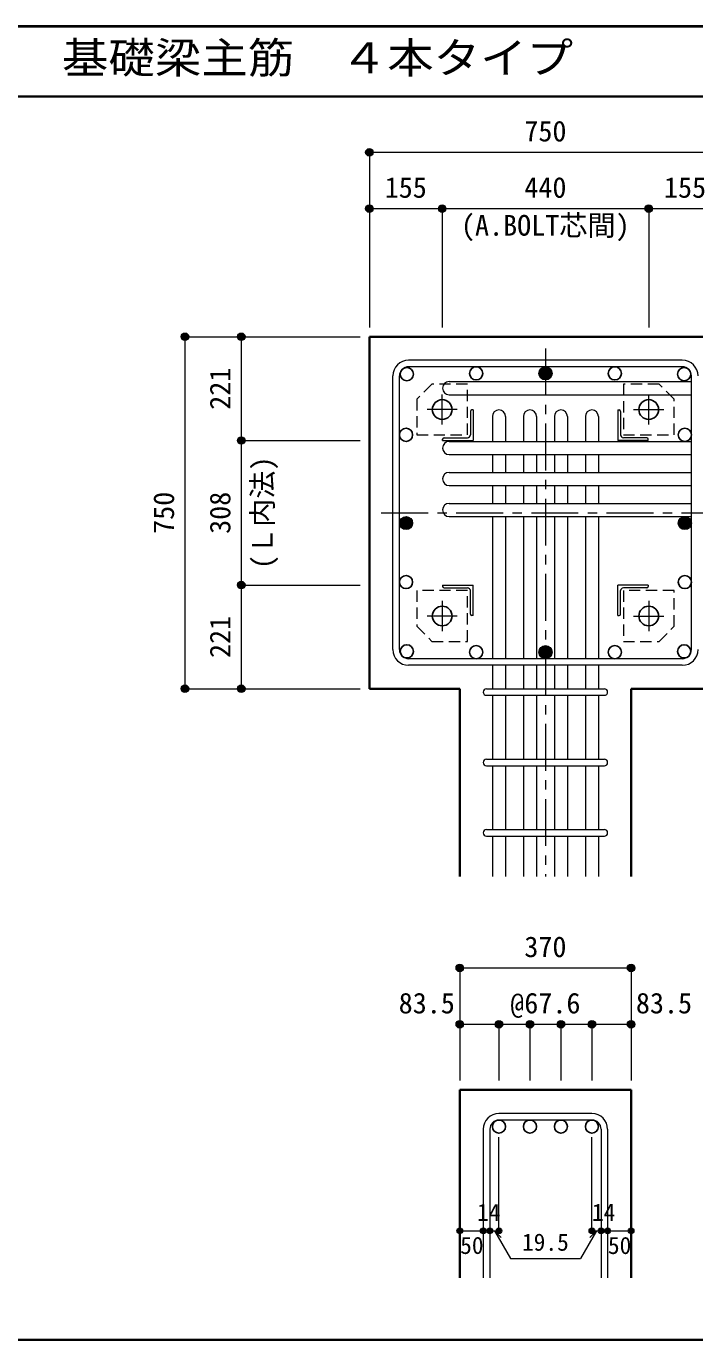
# Model space of a CAD drawing. Units: millimetres at full size, sheet at 1:20. Extents: x -3982 to 3969, y -2797 to 2801.
# Drawn here: x -628 to 796, y 2 to 2801 of the extents above; entities that cross this region are included whole.
import ezdxf
from ezdxf.enums import TextEntityAlignment as Align

# ---------------------------------------------------------------- set-up
doc = ezdxf.new("R2010")
doc.units = ezdxf.units.MM
doc.header["$LTSCALE"] = 20
doc.header["$PDMODE"] = 32
doc.header["$PDSIZE"] = 12
doc.linetypes.add('CHAIN1', pattern=[8, 5, -1, 1, -1])
doc.linetypes.add('DASHED1', pattern=[1.8, 1.2, -0.6])
for name, color, linetype, lineweight in [('6-1_躯体線', 2, 'Continuous', 35), ('6-2_A.Bolt_', 4, 'Continuous', 9), ('6-3_柱型主筋', 4, 'Continuous', 9), ('6-4_フープ', 7, 'Continuous', 18), ('6-5_梁主筋', 7, 'Continuous', 18), ('6-6_S.T.P.', 7, 'Continuous', 18), ('6-7_文字', 7, 'Continuous', 18), ('6-9', 4, 'DASHED1', 9), ('6-D_寸法', 4, 'Continuous', 9), ('F-0_枠', 6, 'Continuous', 40)]:
    doc.layers.add(name, color=color, linetype=linetype, lineweight=lineweight)
doc.styles.add('ＭＳ ゴシック', font='')
doc.styles.get('ＭＳ ゴシック').set_extended_font_data('MS Gothic')

msp = doc.modelspace()

# ---------------------------------------------------------------- linework, layer by layer
at = {"layer": '6-1_躯体線'}
for p, q in [((103.29, 1389.12), (103.29, 2139.12)), ((1253.29, 2139.12), (103.29, 2139.12)), ((295.79, 1389.12), (103.29, 1389.12)), ((295.79, 989.12), (295.79, 1389.12)), ((853.29, 1389.12), (660.79, 1389.12)), ((660.79, 989.12), (660.79, 1389.12)), ((295.79, 534.12), (295.79, 134.12)), ((295.79, 534.12), (660.79, 534.12)), ((660.79, 534.12), (660.79, 134.12))]:
    msp.add_line(p, q, dxfattribs=at)
at = {"layer": '6-2_A.Bolt_', "linetype": 'CHAIN1'}
for p, q in [((258.29, 1951.92), (258.29, 2016.42)), ((698.29, 1951.92), (698.29, 2016.42)), ((290.49, 1984.12), (225.99, 1984.12)), ((666.09, 1984.12), (730.59, 1984.12)), ((258.29, 1576.32), (258.29, 1511.83)), ((698.29, 1576.32), (698.29, 1511.82)), ((290.49, 1544.12), (225.99, 1544.12)), ((666.09, 1544.12), (730.59, 1544.12))]:
    msp.add_line(p, q, dxfattribs=at)
at = {"layer": '6-2_A.Bolt_'}
for p, q in [((318.29, 1980.12), (318.29, 1930.12)), ((324.29, 1983.12), (321.29, 1983.12)), ((324.29, 1983.12), (324.29, 1918.12)), ((632.29, 1983.12), (632.29, 1918.12)), ((632.29, 1983.12), (635.29, 1983.12)), ((638.29, 1980.12), (638.29, 1930.12)), ((259.29, 1918.12), (259.29, 1921.12)), ((259.29, 1918.12), (324.29, 1918.12)), ((262.29, 1924.12), (312.29, 1924.12)), ((697.29, 1918.12), (632.29, 1918.12)), ((694.29, 1924.12), (644.29, 1924.12)), ((697.29, 1918.12), (697.29, 1921.12)), ((259.29, 1610.12), (324.29, 1610.12)), ((259.29, 1610.12), (259.29, 1607.12)), ((262.29, 1604.12), (312.29, 1604.12)), ((318.29, 1548.12), (318.29, 1598.12)), ((324.29, 1545.12), (324.29, 1610.12)), ((697.29, 1610.12), (632.29, 1610.12)), ((632.29, 1545.12), (632.29, 1610.12)), ((638.29, 1548.12), (638.29, 1598.12)), ((694.29, 1604.12), (644.29, 1604.12)), ((697.29, 1610.12), (697.29, 1607.12)), ((324.29, 1545.12), (321.29, 1545.12)), ((632.29, 1545.12), (635.29, 1545.12))]:
    msp.add_line(p, q, dxfattribs=at)
at = {"layer": '6-2_A.Bolt_', "color": 3, "lineweight": 25}
for centre in [(258.29, 1984.12), (698.29, 1984.12), (258.29, 1544.12), (698.29, 1544.12)]:
    msp.add_circle(centre, 21, dxfattribs=at)
at = {"layer": '6-2_A.Bolt_'}
for centre, radius, start, end in [((321.29, 1980.12), 3, 90, 180), ((635.29, 1980.12), 3, 0, 90), ((262.29, 1921.12), 3, 90, 180), ((312.29, 1930.12), 6, 270, 0), ((644.29, 1930.12), 6, 180, 270), ((694.29, 1921.12), 3, 0, 90), ((262.29, 1607.12), 3, 180, 270), ((312.29, 1598.12), 6, 0, 90), ((644.29, 1598.12), 6, 90, 180), ((694.29, 1607.12), 3, 270, 0), ((321.29, 1548.12), 3, 180, 270), ((635.29, 1548.12), 3, 270, 0)]:
    msp.add_arc(centre, radius, start, end, dxfattribs=at)
at = {"layer": '6-3_柱型主筋', "color": 3, "lineweight": 25}
for centre in [(182.9, 2059.51), (330.6, 2061.12), (625.99, 2061.12), (773.68, 2059.51), (181.29, 1930.12), (775.29, 1930.12), (181.29, 1616.43), (775.29, 1616.43), (182.9, 1468.74), (330.6, 1467.12), (625.99, 1467.12), (773.68, 1468.74)]:
    msp.add_circle(centre, 14, dxfattribs=at)
at = {"layer": '6-3_柱型主筋'}
for centre, radius in [((478.29, 2061.12), 14), ((478.29, 2061.12), 12.5), ((478.29, 2061.12), 11), ((478.29, 2061.12), 9.5), ((478.29, 2061.12), 8), ((478.29, 2061.12), 6.5), ((478.29, 2061.12), 5), ((478.29, 2061.12), 3.5), ((478.29, 2061.12), 2), ((478.29, 2061.12), 0.5), ((181.29, 1742.12), 14), ((181.29, 1742.12), 12.5), ((181.29, 1742.12), 11), ((181.29, 1742.12), 9.5), ((181.29, 1742.12), 8), ((181.29, 1742.12), 6.5), ((181.29, 1742.12), 5), ((181.29, 1742.12), 3.5), ((181.29, 1742.12), 2), ((181.29, 1742.12), 0.5), ((775.29, 1742.12), 14), ((775.29, 1742.12), 12.5), ((775.29, 1742.12), 11), ((775.29, 1742.12), 9.5), ((775.29, 1742.12), 8), ((775.29, 1742.12), 6.5), ((775.29, 1742.12), 5), ((775.29, 1742.12), 3.5), ((775.29, 1742.12), 2), ((775.29, 1742.12), 0.5), ((478.29, 1467.12), 14), ((478.29, 1467.12), 12.5), ((478.29, 1467.12), 11), ((478.29, 1467.12), 9.5), ((478.29, 1467.12), 8), ((478.29, 1467.12), 6.5), ((478.29, 1467.12), 5), ((478.29, 1467.12), 3.5), ((478.29, 1467.12), 2), ((478.29, 1467.12), 0.5)]:
    msp.add_circle(centre, radius, dxfattribs=at)
at = {"layer": '6-4_フープ'}
for p, q in [((769.79, 2089.12), (186.79, 2089.12)), ((769.79, 2075.12), (186.79, 2075.12)), ((153.29, 1472.62), (153.29, 2055.62)), ((167.29, 1472.62), (167.29, 2055.62)), ((789.29, 1472.62), (789.29, 2055.62)), ((769.79, 1453.12), (186.79, 1453.12)), ((769.79, 1439.12), (186.79, 1439.12))]:
    msp.add_line(p, q, dxfattribs=at)
for centre, radius, start, end in [((186.79, 2055.62), 33.5, 90, 180), ((186.79, 2055.62), 19.5, 90, 180), ((769.79, 2055.62), 33.5, 0, 90), ((769.79, 2055.62), 19.5, 0, 90), ((186.79, 1472.62), 33.5, 180, 270), ((186.79, 1472.62), 19.5, 180, 270), ((769.79, 1472.62), 33.5, 270, 0), ((769.79, 1472.62), 19.5, 270, 0)]:
    msp.add_arc(centre, radius, start, end, dxfattribs=at)
at = {"layer": '6-5_梁主筋'}
for p, q in [((273.29, 2043.51), (789.29, 2043.51)), ((273.29, 2015.51), (789.29, 2015.51)), ((365.29, 1969.12), (365.29, 1916.12)), ((393.29, 1969.12), (393.29, 1916.12)), ((431.29, 1969.12), (431.29, 1916.12)), ((459.29, 1969.12), (459.29, 1916.12)), ((497.29, 1969.12), (497.29, 1916.12)), ((525.29, 1969.12), (525.29, 1916.12)), ((563.29, 1969.12), (563.29, 1916.12)), ((591.29, 1969.12), (591.29, 1916.12)), ((273.29, 1916.12), (789.29, 1916.12)), ((273.29, 1888.12), (789.29, 1888.12)), ((365.29, 1888.12), (365.29, 1850.12)), ((393.29, 1888.12), (393.29, 1850.12)), ((431.29, 1888.12), (431.29, 1850.12)), ((459.29, 1888.12), (459.29, 1850.12)), ((497.29, 1888.12), (497.29, 1850.12)), ((525.29, 1888.12), (525.29, 1850.12)), ((563.29, 1888.12), (563.29, 1850.12)), ((591.29, 1888.12), (591.29, 1850.12)), ((273.29, 1850.12), (789.29, 1850.12)), ((273.29, 1822.12), (789.29, 1822.12)), ((365.29, 1822.12), (365.29, 1784.12)), ((393.29, 1822.12), (393.29, 1784.12)), ((431.29, 1822.12), (431.29, 1784.12)), ((459.29, 1822.12), (459.29, 1784.12)), ((497.29, 1822.12), (497.29, 1784.12)), ((525.29, 1822.12), (525.29, 1784.12)), ((563.29, 1822.12), (563.29, 1784.12)), ((591.29, 1822.12), (591.29, 1784.12)), ((273.29, 1784.12), (789.29, 1784.12)), ((273.29, 1756.12), (789.29, 1756.12)), ((365.29, 1756.12), (365.29, 1453.12)), ((393.29, 1756.12), (393.29, 1453.12)), ((431.29, 1756.12), (431.29, 1453.12)), ((459.29, 1756.12), (459.29, 1453.12)), ((497.29, 1756.12), (497.29, 1453.12)), ((525.29, 1756.12), (525.29, 1453.12)), ((563.29, 1756.12), (563.29, 1453.12)), ((591.29, 1756.12), (591.29, 1453.12)), ((365.29, 1439.12), (365.29, 1389.12)), ((393.29, 1439.12), (393.29, 1389.12)), ((431.29, 1439.12), (431.29, 1389.12)), ((459.29, 1439.12), (459.29, 1389.12)), ((497.29, 1439.12), (497.29, 1389.12)), ((525.29, 1439.12), (525.29, 1389.12)), ((563.29, 1439.12), (563.29, 1389.12)), ((591.29, 1439.12), (591.29, 1389.12)), ((365.29, 1375.12), (365.29, 1239.12)), ((393.29, 1375.12), (393.29, 1239.12)), ((431.29, 1375.12), (431.29, 1239.12)), ((459.29, 1375.12), (459.29, 1239.12)), ((497.29, 1375.12), (497.29, 1239.12)), ((525.29, 1375.12), (525.29, 1239.12)), ((563.29, 1375.12), (563.29, 1239.12)), ((591.29, 1375.12), (591.29, 1239.12)), ((365.29, 1225.12), (365.29, 1089.12)), ((393.29, 1225.12), (393.29, 1089.12)), ((431.29, 1225.12), (431.29, 1089.12)), ((459.29, 1225.12), (459.29, 1089.12)), ((497.29, 1225.12), (497.29, 1089.12)), ((525.29, 1225.12), (525.29, 1089.12)), ((563.29, 1225.12), (563.29, 1089.12)), ((591.29, 1225.12), (591.29, 1089.12)), ((365.29, 1075.12), (365.29, 989.12)), ((393.29, 1075.12), (393.29, 989.12)), ((431.29, 1075.12), (431.29, 989.12)), ((459.29, 1075.12), (459.29, 989.12)), ((497.29, 1075.12), (497.29, 989.12)), ((525.29, 1075.12), (525.29, 989.12)), ((563.29, 1075.12), (563.29, 989.12)), ((591.29, 1075.12), (591.29, 989.12))]:
    msp.add_line(p, q, dxfattribs=at)
at = {"layer": '6-5_梁主筋', "color": 3, "lineweight": 25}
for centre in [(379.29, 456.12), (445.29, 456.12), (511.29, 456.12), (577.29, 456.12)]:
    msp.add_circle(centre, 14, dxfattribs=at)
at = {"layer": '6-5_梁主筋'}
for centre, start, end in [((273.29, 2029.51), 90, 180), ((273.29, 2029.51), 180, 270), ((379.29, 1969.12), 90, 180), ((379.29, 1969.12), 0, 90), ((445.29, 1969.12), 90, 180), ((445.29, 1969.12), 0, 90), ((511.29, 1969.12), 90, 180), ((511.29, 1969.12), 0, 90), ((577.29, 1969.12), 90, 180), ((577.29, 1969.12), 0, 90), ((273.29, 1902.12), 90, 180), ((273.29, 1902.12), 180, 270), ((273.29, 1836.12), 90, 180), ((273.29, 1836.12), 180, 270), ((273.29, 1770.12), 90, 180), ((273.29, 1770.12), 180, 270)]:
    msp.add_arc(centre, 14, start, end, dxfattribs=at)
at = {"layer": '6-6_S.T.P.'}
for p, q in [((352.79, 1389.12), (603.79, 1389.12)), ((352.79, 1375.12), (603.79, 1375.12)), ((352.79, 1239.12), (603.79, 1239.12)), ((352.79, 1225.12), (603.79, 1225.12)), ((352.79, 1089.12), (603.79, 1089.12)), ((352.79, 1075.12), (603.79, 1075.12)), ((577.29, 484.12), (379.29, 484.12)), ((345.79, 450.62), (345.79, 134.12)), ((359.79, 450.62), (359.79, 134.12)), ((577.29, 470.12), (379.29, 470.12)), ((596.79, 450.62), (596.79, 134.12)), ((610.79, 450.62), (610.79, 134.12))]:
    msp.add_line(p, q, dxfattribs=at)
for centre, radius, start, end in [((352.79, 1382.12), 7, 90, 270), ((352.79, 1382.12), 7, 90, 270), ((352.79, 1382.12), 7, 90, 270), ((352.79, 1382.12), 7, 90, 270), ((603.79, 1382.12), 7, 270, 90), ((603.79, 1382.12), 7, 270, 90), ((603.79, 1382.12), 7, 270, 90), ((603.79, 1382.12), 7, 270, 90), ((352.79, 1232.12), 7, 90, 270), ((603.79, 1232.12), 7, 270, 90), ((352.79, 1082.12), 7, 90, 270), ((603.79, 1082.12), 7, 270, 90), ((379.29, 450.62), 33.5, 90, 180), ((577.29, 450.62), 33.5, 0, 90), ((379.29, 450.62), 19.5, 90, 180), ((577.29, 450.62), 19.5, 0, 90)]:
    msp.add_arc(centre, radius, start, end, dxfattribs=at)
at = {"layer": '6-9'}
for points in [[(204.29, 1930.12), (312.29, 1930.12), (312.29, 2038.12), (236.29, 2038.12), (204.29, 2006.12)], [(644.29, 2038.12), (644.29, 1930.12), (752.29, 1930.12), (752.29, 2006.12), (720.29, 2038.12)], [(312.29, 1490.12), (312.29, 1598.12), (204.29, 1598.12), (204.29, 1522.12), (236.29, 1490.12)], [(752.29, 1598.12), (644.29, 1598.12), (644.29, 1490.12), (720.29, 1490.12), (752.29, 1522.12)]]:
    msp.add_lwpolyline(points, close=True, dxfattribs=at)
at = {"layer": '6-D_寸法'}
for p, q in [((103.29, 2532.15), (853.29, 2532.15)), ((103.29, 2412.15), (258.29, 2412.15)), ((258.29, 2412.15), (258.29, 2159.12)), ((258.29, 2412.15), (698.29, 2412.15)), ((698.29, 2412.15), (698.29, 2159.12)), ((698.29, 2412.15), (853.29, 2412.15)), ((-289.74, 2139.12), (-169.74, 2139.12)), ((-289.74, 2139.12), (-289.74, 1389.12)), ((-169.74, 2139.12), (83.29, 2139.12)), ((-169.74, 2139.12), (-169.74, 1918.12)), ((-169.74, 1918.12), (83.29, 1918.12)), ((-169.74, 1918.12), (-169.74, 1610.12)), ((-169.74, 1610.12), (83.29, 1610.12)), ((-169.74, 1610.12), (-169.74, 1389.12)), ((295.79, 794.12), (295.79, 674.12)), ((295.79, 794.12), (660.79, 794.12)), ((660.79, 794.12), (660.79, 674.12)), ((295.79, 674.12), (379.29, 674.12)), ((295.79, 674.12), (295.79, 554.12)), ((379.29, 674.12), (379.29, 554.12)), ((445.29, 674.12), (445.29, 554.12)), ((511.29, 674.12), (511.29, 554.12)), ((577.29, 674.12), (577.29, 554.12)), ((577.29, 674.12), (660.79, 674.12)), ((660.79, 674.12), (660.79, 554.12)), ((379.29, 234.12), (379.29, 433.45)), ((577.29, 234.12), (577.29, 433.45)), ((295.79, 234.12), (345.79, 234.12)), ((345.79, 234.12), (379.29, 234.12)), ((369.54, 234.12), (383.68, 219.98)), ((369.54, 234.12), (403.76, 174.85)), ((587.04, 234.12), (552.82, 174.85)), ((587.04, 234.12), (572.9, 219.98)), ((577.29, 234.12), (660.79, 234.12)), ((596.79, 234.12), (610.79, 234.12)), ((403.76, 174.85), (552.82, 174.85))]:
    msp.add_line(p, q, dxfattribs=at)
at = {"layer": '6-D_寸法', "linetype": 'CHAIN1'}
for p, q in [((478.29, 2114.12), (478.29, 989.12)), ((128.29, 1764.12), (828.29, 1764.12))]:
    msp.add_line(p, q, dxfattribs=at)
at = {"layer": '6-D_寸法'}
for points in [[(103.29, 2532.15), (103.29, 2412.15), (103.29, 2159.12)], [(-289.74, 1389.12), (-169.74, 1389.12), (83.29, 1389.12)], [(379.29, 674.12), (445.29, 674.12), (511.29, 674.12), (577.29, 674.12)]]:
    msp.add_lwpolyline(points, dxfattribs=at)
for centre, radius in [((103.29, 2532.15), 8), ((103.29, 2532.15), 7.2), ((103.29, 2532.15), 6.4), ((103.29, 2532.15), 5.6), ((103.29, 2532.15), 4.8), ((103.29, 2532.15), 4), ((103.29, 2532.15), 3.2), ((103.29, 2532.15), 2.4), ((103.29, 2532.15), 1.6), ((103.29, 2532.15), 0.8), ((103.29, 2412.15), 8), ((103.29, 2412.15), 7.2), ((103.29, 2412.15), 6.4), ((103.29, 2412.15), 5.6), ((103.29, 2412.15), 4.8), ((103.29, 2412.15), 4), ((103.29, 2412.15), 3.2), ((103.29, 2412.15), 2.4), ((103.29, 2412.15), 1.6), ((103.29, 2412.15), 0.8), ((258.29, 2412.15), 8), ((258.29, 2412.15), 7.2), ((258.29, 2412.15), 6.4), ((258.29, 2412.15), 5.6), ((258.29, 2412.15), 4.8), ((258.29, 2412.15), 4), ((258.29, 2412.15), 3.2), ((258.29, 2412.15), 2.4), ((258.29, 2412.15), 1.6), ((258.29, 2412.15), 0.8), ((698.29, 2412.15), 8), ((698.29, 2412.15), 7.2), ((698.29, 2412.15), 6.4), ((698.29, 2412.15), 5.6), ((698.29, 2412.15), 4.8), ((698.29, 2412.15), 4), ((698.29, 2412.15), 3.2), ((698.29, 2412.15), 2.4), ((698.29, 2412.15), 1.6), ((698.29, 2412.15), 0.8), ((-289.74, 2139.12), 8), ((-289.74, 2139.12), 7.2), ((-289.74, 2139.12), 6.4), ((-289.74, 2139.12), 5.6), ((-289.74, 2139.12), 4.8), ((-289.74, 2139.12), 4), ((-289.74, 2139.12), 3.2), ((-289.74, 2139.12), 2.4), ((-289.74, 2139.12), 1.6), ((-289.74, 2139.12), 0.8), ((-169.74, 2139.12), 8), ((-169.74, 2139.12), 7.2), ((-169.74, 2139.12), 6.4), ((-169.74, 2139.12), 5.6), ((-169.74, 2139.12), 4.8), ((-169.74, 2139.12), 4), ((-169.74, 2139.12), 3.2), ((-169.74, 2139.12), 2.4), ((-169.74, 2139.12), 1.6), ((-169.74, 2139.12), 0.8), ((-169.74, 1918.12), 8), ((-169.74, 1918.12), 7.2), ((-169.74, 1918.12), 6.4), ((-169.74, 1918.12), 5.6), ((-169.74, 1918.12), 4.8), ((-169.74, 1918.12), 4), ((-169.74, 1918.12), 3.2), ((-169.74, 1918.12), 2.4), ((-169.74, 1918.12), 1.6), ((-169.74, 1918.12), 0.8), ((-169.74, 1610.12), 8), ((-169.74, 1610.12), 7.2), ((-169.74, 1610.12), 6.4), ((-169.74, 1610.12), 5.6), ((-169.74, 1610.12), 4.8), ((-169.74, 1610.12), 4), ((-169.74, 1610.12), 3.2), ((-169.74, 1610.12), 2.4), ((-169.74, 1610.12), 1.6), ((-169.74, 1610.12), 0.8), ((-289.74, 1389.12), 8), ((-289.74, 1389.12), 7.2), ((-289.74, 1389.12), 6.4), ((-289.74, 1389.12), 5.6), ((-289.74, 1389.12), 4.8), ((-289.74, 1389.12), 4), ((-289.74, 1389.12), 3.2), ((-289.74, 1389.12), 2.4), ((-289.74, 1389.12), 1.6), ((-289.74, 1389.12), 0.8), ((-169.74, 1389.12), 8), ((-169.74, 1389.12), 7.2), ((-169.74, 1389.12), 6.4), ((-169.74, 1389.12), 5.6), ((-169.74, 1389.12), 4.8), ((-169.74, 1389.12), 4), ((-169.74, 1389.12), 3.2), ((-169.74, 1389.12), 2.4), ((-169.74, 1389.12), 1.6), ((-169.74, 1389.12), 0.8), ((295.79, 794.12), 8), ((295.79, 794.12), 7.2), ((295.79, 794.12), 6.4), ((295.79, 794.12), 5.6), ((295.79, 794.12), 4.8), ((295.79, 794.12), 4), ((295.79, 794.12), 3.2), ((295.79, 794.12), 2.4), ((295.79, 794.12), 1.6), ((295.79, 794.12), 0.8), ((660.79, 794.12), 8), ((660.79, 794.12), 7.2), ((660.79, 794.12), 6.4), ((660.79, 794.12), 5.6), ((660.79, 794.12), 4.8), ((660.79, 794.12), 4), ((660.79, 794.12), 3.2), ((660.79, 794.12), 2.4), ((660.79, 794.12), 1.6), ((660.79, 794.12), 0.8), ((295.79, 674.12), 8), ((295.79, 674.12), 7.2), ((295.79, 674.12), 6.4), ((295.79, 674.12), 5.6), ((295.79, 674.12), 4.8), ((295.79, 674.12), 4), ((295.79, 674.12), 3.2), ((295.79, 674.12), 2.4), ((295.79, 674.12), 1.6), ((295.79, 674.12), 0.8), ((379.29, 674.12), 8), ((379.29, 674.12), 7.2), ((379.29, 674.12), 6.4), ((379.29, 674.12), 5.6), ((379.29, 674.12), 4.8), ((379.29, 674.12), 4), ((379.29, 674.12), 3.2), ((379.29, 674.12), 2.4), ((379.29, 674.12), 1.6), ((379.29, 674.12), 0.8), ((445.29, 674.12), 8), ((445.29, 674.12), 7.2), ((445.29, 674.12), 6.4), ((445.29, 674.12), 5.6), ((445.29, 674.12), 4.8), ((445.29, 674.12), 4), ((445.29, 674.12), 3.2), ((445.29, 674.12), 2.4), ((445.29, 674.12), 1.6), ((445.29, 674.12), 0.8), ((511.29, 674.12), 8), ((511.29, 674.12), 7.2), ((511.29, 674.12), 6.4), ((511.29, 674.12), 5.6), ((511.29, 674.12), 4.8), ((511.29, 674.12), 4), ((511.29, 674.12), 3.2), ((511.29, 674.12), 2.4), ((511.29, 674.12), 1.6), ((511.29, 674.12), 0.8), ((577.29, 674.12), 8), ((577.29, 674.12), 7.2), ((577.29, 674.12), 6.4), ((577.29, 674.12), 5.6), ((577.29, 674.12), 4.8), ((577.29, 674.12), 4), ((577.29, 674.12), 3.2), ((577.29, 674.12), 2.4), ((577.29, 674.12), 1.6), ((577.29, 674.12), 0.8), ((660.79, 674.12), 8), ((660.79, 674.12), 7.2), ((660.79, 674.12), 6.4), ((660.79, 674.12), 5.6), ((660.79, 674.12), 4.8), ((660.79, 674.12), 4), ((660.79, 674.12), 3.2), ((660.79, 674.12), 2.4), ((660.79, 674.12), 1.6), ((660.79, 674.12), 0.8), ((295.79, 234.12), 4), ((295.79, 234.12), 3.6), ((295.79, 234.12), 3.2), ((295.79, 234.12), 2.8), ((295.79, 234.12), 2.4), ((295.79, 234.12), 2), ((295.79, 234.12), 1.6), ((295.79, 234.12), 1.2), ((295.79, 234.12), 0.8), ((295.79, 234.12), 0.4), ((345.79, 234.12), 4), ((345.79, 234.12), 3.6), ((345.79, 234.12), 3.2), ((345.79, 234.12), 2.8), ((345.79, 234.12), 2.4), ((345.79, 234.12), 2), ((345.79, 234.12), 1.6), ((345.79, 234.12), 1.2), ((345.79, 234.12), 0.8), ((345.79, 234.12), 0.4), ((359.79, 234.12), 4), ((359.79, 234.12), 3.6), ((359.79, 234.12), 3.2), ((359.79, 234.12), 2.8), ((359.79, 234.12), 2.4), ((359.79, 234.12), 2), ((359.79, 234.12), 1.6), ((359.79, 234.12), 1.2), ((359.79, 234.12), 0.8), ((359.79, 234.12), 0.4), ((379.29, 234.12), 4), ((379.29, 234.12), 3.6), ((379.29, 234.12), 3.2), ((379.29, 234.12), 2.8), ((379.29, 234.12), 2.4), ((379.29, 234.12), 2), ((379.29, 234.12), 1.6), ((379.29, 234.12), 1.2), ((379.29, 234.12), 0.8), ((379.29, 234.12), 0.4), ((577.29, 234.12), 4), ((577.29, 234.12), 3.6), ((577.29, 234.12), 3.2), ((577.29, 234.12), 2.8), ((577.29, 234.12), 2.4), ((577.29, 234.12), 2), ((577.29, 234.12), 1.6), ((577.29, 234.12), 1.2), ((577.29, 234.12), 0.8), ((577.29, 234.12), 0.4), ((596.79, 234.12), 4), ((596.79, 234.12), 3.6), ((596.79, 234.12), 3.2), ((596.79, 234.12), 2.8), ((596.79, 234.12), 2.4), ((596.79, 234.12), 2), ((596.79, 234.12), 1.6), ((596.79, 234.12), 1.2), ((596.79, 234.12), 0.8), ((596.79, 234.12), 0.4), ((610.79, 234.12), 4), ((610.79, 234.12), 3.6), ((610.79, 234.12), 3.2), ((610.79, 234.12), 2.8), ((610.79, 234.12), 2.4), ((610.79, 234.12), 2), ((610.79, 234.12), 1.6), ((610.79, 234.12), 1.2), ((610.79, 234.12), 0.8), ((610.79, 234.12), 0.4), ((660.79, 234.12), 4), ((660.79, 234.12), 3.6), ((660.79, 234.12), 3.2), ((660.79, 234.12), 2.8), ((660.79, 234.12), 2.4), ((660.79, 234.12), 2), ((660.79, 234.12), 1.6), ((660.79, 234.12), 1.2), ((660.79, 234.12), 0.8), ((660.79, 234.12), 0.4)]:
    msp.add_circle(centre, radius, dxfattribs=at)
at = {"layer": '6-D_寸法', "color": 7}
for p in [(103.29, 2532.15), (103.29, 2412.15), (258.29, 2412.15), (698.29, 2412.15), (-289.74, 2139.12), (-169.74, 2139.12), (-169.74, 1918.12), (-169.74, 1610.12), (-289.74, 1389.12), (-169.74, 1389.12), (295.79, 794.12), (660.79, 794.12), (295.79, 674.12), (379.29, 674.12), (445.29, 674.12), (511.29, 674.12), (577.29, 674.12), (660.79, 674.12), (295.79, 234.12), (345.79, 234.12), (359.79, 234.12), (379.29, 234.12), (577.29, 234.12), (596.79, 234.12), (610.79, 234.12), (660.79, 234.12)]:
    msp.add_point(p, dxfattribs=at)
at = {"layer": 'F-0_枠'}
msp.add_line((-3981.92, 2800.77), (3969.4, 2800.77), dxfattribs=at)
at = {"layer": 'F-0_枠', "color": 2, "lineweight": 35}
for p, q in [((-3981.92, 2650.77), (2482.4, 2650.77)), ((2482.4, 1.97), (-3981.92, 1.97))]:
    msp.add_line(p, q, dxfattribs=at)

# ---------------------------------------------------------------- texts
at = {"layer": '6-7_文字', "color": 2, "style": 'ＭＳ ゴシック', "width": 1.1}
msp.add_text('\u3000\u3000基礎梁主筋\u3000４本タイプ', height=65.98, dxfattribs=at).set_placement((-749.76, 2680.77), align=Align.BOTTOM_LEFT)
at = {"layer": '6-D_寸法', "style": 'ＭＳ ゴシック'}
for s, height, p in [('750', 43.99, (433.29, 2542.15)), ('155', 43.99, (135.79, 2422.15)), ('440', 43.99, (433.29, 2422.15)), ('155', 43.99, (730.79, 2422.15)), ('(A.BOLT芯間)', 43.99, (298.29, 2341.42)), ('370', 43.99, (433.29, 804.12)), ('83.5', 43.99, (165.61, 684.12)), ('@67.6', 43.99, (403.29, 684.12)), ('83.5', 43.99, (670.97, 684.12)), ('14', 36.66, (332.48, 244.2)), ('14', 36.66, (577.28, 244.29)), ('19.5', 36.66, (428.29, 180.65)), ('50', 36.66, (296.59, 173.78)), ('50', 36.66, (611.32, 173.62))]:
    msp.add_text(s, height=height, dxfattribs=at).set_placement(p, align=Align.BOTTOM_LEFT)
for s, p in [('221', (-179.74, 1983.62)), ('(Ｌ内法)', (-89.52, 1644.12)), ('750', (-299.74, 1719.12)), ('308', (-179.74, 1719.12)), ('221', (-179.74, 1454.62))]:
    msp.add_text(s, height=43.99, rotation=90, dxfattribs=at).set_placement(p, align=Align.BOTTOM_LEFT)

doc.saveas('drawing.dxf')
